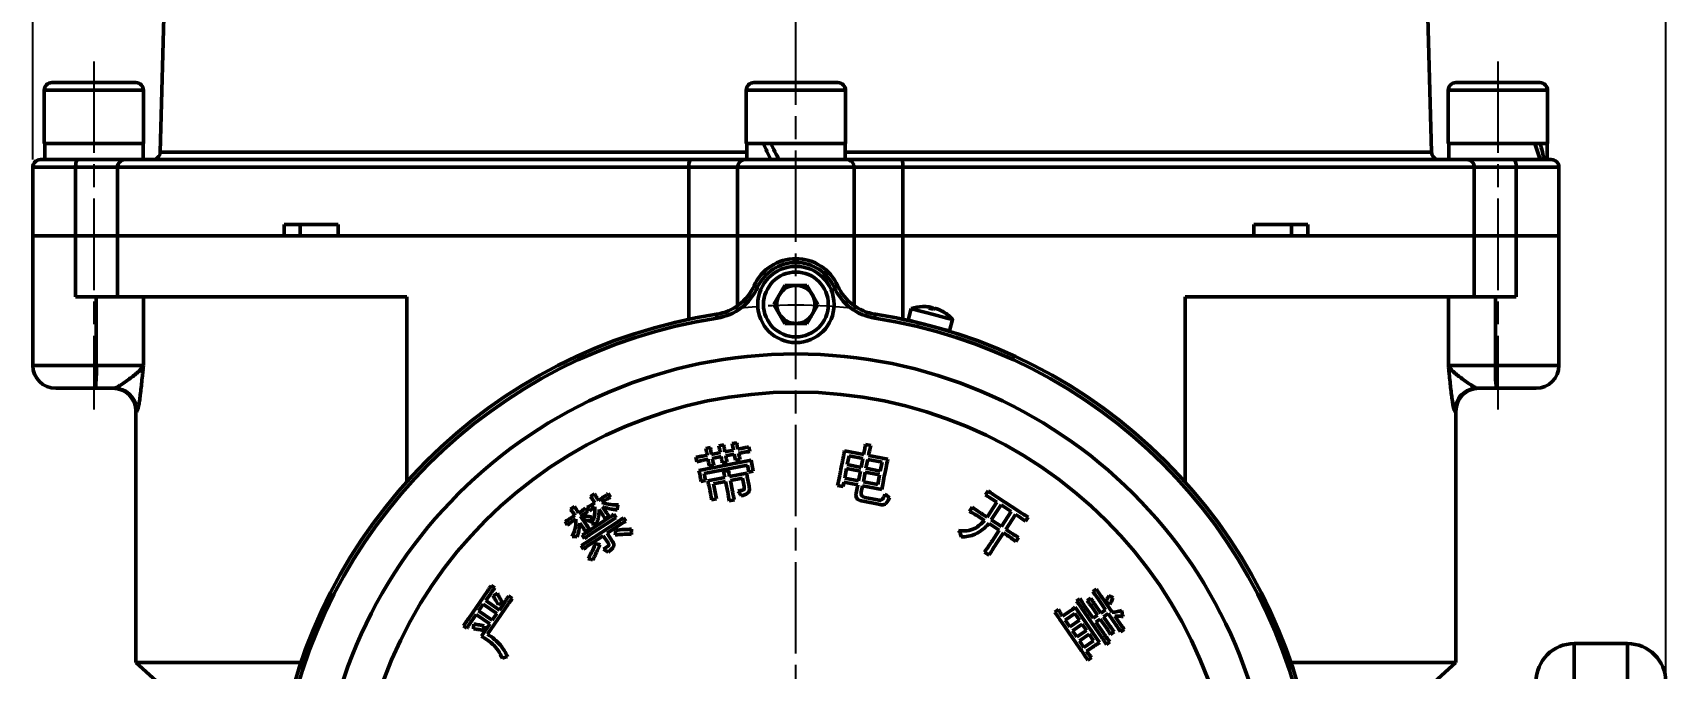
# Model space of a CAD drawing. Header units: millimetres. Extents: x 3338 to 4235, y 1659 to 2315.
# Drawn here: x 3889.5 to 4104.6, y 2096.7 to 2180.1 of the extents above; entities that cross this region are included whole.
import ezdxf

# ---------------------------------------------------------------- set-up
doc = ezdxf.new("R2010")
doc.units = ezdxf.units.MM
doc.linetypes.add('AM_ISO08W050', pattern=[18, 12, -1.5, 3, -1.5])
for name, color, linetype, lineweight in [('AM_5', 3, 'Continuous', 25), ('AM_7', 4, 'AM_ISO08W050', 25), ('AM_BOR', 7, 'Continuous', 50)]:
    doc.layers.add(name, color=color, linetype=linetype, lineweight=lineweight)
doc.styles.add('工程字', font='gbenor.shx', dxfattribs={"width": 0.707, "bigfont": 'hztxt.shx'})
doc.dimstyles.new('AM_GB$0', dxfattribs={"dimtxt": 3.5, "dimasz": 2.5, "dimexe": 1, "dimexo": 1, "dimgap": 0.5, "dimtad": 1, "dimdsep": 46, "dimtxsty": '工程字', "dimcen": 0, "dimclrd": 256, "dimclre": 256, "dimclrt": 2, "dimadec": 0, "dimazin": 2, "dimtp": 0.1, "dimtm": 0.1, "dimtfac": 0.71, "dimtmove": 0, "dimatfit": 3, "dimfxl": 0, "dimlwd": -1, "dimlwe": -1, "dimarcsym": 0})

# ---------------------------------------------------------------- blocks, each defined once
blk = doc.blocks.new('*D5')
at = {"layer": 'AM_5', "transparency": 16777216}
for p, q in [((3994.78, 2256.43), (4137.75, 2256.43)), ((4136.75, 1959.93), (4136.75, 2253.93)), ((4061.98, 1957.43), (4137.75, 1957.43))]:
    blk.add_line(p, q, dxfattribs=at)
for points in [[(4136.33, 2253.93), (4137.16, 2253.93), (4136.75, 2256.43)], [(4136.33, 1959.93), (4137.16, 1959.93), (4136.75, 1957.43)]]:
    blk.add_solid(points, dxfattribs=at)
at = {"layer": 'Defpoints', "color": 0}
for p in [(3993.78, 2256.43), (4136.75, 2256.43), (4060.98, 1957.43)]:
    blk.add_point(p, dxfattribs=at)
at = {"layer": 'AM_5', "color": 2, "transparency": 16777216, "insert": (4133.75, 2106.93), "char_height": 5, "attachment_point": 5, "rotation": 90, "style": '工程字'}
blk.add_mtext('299', dxfattribs=at)
blk = doc.blocks.new('*D6')
at = {"layer": 'AM_5', "transparency": 16777216}
for p, q in [((3889.48, 2163.43), (3889.48, 2293.14)), ((4103.48, 2095.93), (4103.48, 2293.14)), ((4100.98, 2292.14), (3891.98, 2292.14))]:
    blk.add_line(p, q, dxfattribs=at)
for points in [[(3891.98, 2292.56), (3891.98, 2291.73), (3889.48, 2292.14)], [(4100.98, 2292.56), (4100.98, 2291.73), (4103.48, 2292.14)]]:
    blk.add_solid(points, dxfattribs=at)
at = {"layer": 'Defpoints', "color": 0}
for p in [(3889.48, 2292.14), (3889.48, 2162.43), (4103.48, 2094.93)]:
    blk.add_point(p, dxfattribs=at)
at = {"layer": 'AM_5', "color": 2, "transparency": 16777216, "insert": (3996.48, 2295.14), "char_height": 5, "attachment_point": 5, "style": '工程字'}
blk.add_mtext('214', dxfattribs=at)

msp = doc.modelspace()

# ---------------------------------------------------------------- linework, layer by layer
at = {"layer": 'AM_7'}
for p, q in [((3989.484, 1954.637), (3989.484, 2259.079)), ((3897.484, 2176.325), (3897.484, 2130.637)), ((4081.484, 2176.325), (4081.484, 2130.637))]:
    msp.add_line(p, q, dxfattribs=at)
msp.add_arc((3989.484, 2075.333), 69, 83.06287, 96.93713, dxfattribs=at)
at = {"layer": 'AM_BOR'}
for p, q in [((3908.398, 2248.79), (3906.189, 2164.405)), ((4072.779, 2164.405), (4070.569, 2248.79)), ((3890.984, 2172.531), (3890.984, 2165.531)), ((3897.484, 2172.531), (3890.984, 2172.531)), ((3891.984, 2173.531), (3897.484, 2173.531)), ((3897.484, 2173.531), (3902.984, 2173.531)), ((3903.984, 2172.531), (3897.484, 2172.531)), ((3903.984, 2165.531), (3903.984, 2172.531)), ((3982.984, 2172.531), (3982.984, 2165.531)), ((3995.984, 2172.531), (3982.984, 2172.531)), ((3983.984, 2173.531), (3994.984, 2173.531)), ((3995.984, 2165.531), (3995.984, 2172.531)), ((4074.984, 2172.531), (4074.984, 2165.531)), ((4087.984, 2172.531), (4074.984, 2172.531)), ((4075.984, 2173.531), (4086.984, 2173.531)), ((4087.984, 2165.531), (4087.984, 2172.531)), ((3897.484, 2165.531), (3890.984, 2165.531)), ((3891.044, 2165.531), (3891.044, 2163.431)), ((3903.984, 2165.531), (3897.484, 2165.531)), ((3903.924, 2163.431), (3903.924, 2165.531)), ((3906.189, 2164.405), (3983.044, 2164.405)), ((3995.984, 2165.531), (3982.984, 2165.531)), ((3983.044, 2165.531), (3983.044, 2163.431)), ((3995.924, 2163.431), (3995.924, 2165.531)), ((3995.924, 2164.405), (4072.779, 2164.405)), ((4087.984, 2165.531), (4074.984, 2165.531)), ((4075.044, 2165.531), (4075.044, 2163.431)), ((4087.924, 2163.431), (4087.924, 2165.531)), ((3889.484, 2162.431), (3889.484, 2153.431)), ((3895.082, 2162.431), (3889.484, 2162.431)), ((3890.484, 2163.431), (3895.382, 2163.431)), ((3900.582, 2162.431), (3895.082, 2162.431)), ((3895.082, 2162.431), (3895.082, 2153.431)), ((3895.382, 2163.431), (3901.57, 2163.431)), ((3900.582, 2162.431), (3900.582, 2153.431)), ((3975.468, 2162.431), (3900.582, 2162.431)), ((3901.57, 2163.431), (3975.624, 2163.431)), ((3981.853, 2162.431), (3975.468, 2162.431)), ((3975.468, 2162.431), (3975.468, 2153.431)), ((3975.624, 2163.431), (3982.807, 2163.431)), ((3981.853, 2162.431), (3981.853, 2153.431)), ((3997.115, 2162.431), (3981.853, 2162.431)), ((3982.807, 2163.431), (3996.161, 2163.431)), ((3996.161, 2163.431), (4003.344, 2163.431)), ((3997.115, 2162.431), (3997.115, 2153.431)), ((4003.5, 2162.431), (3997.115, 2162.431)), ((4003.344, 2163.431), (4077.398, 2163.431)), ((4003.5, 2162.431), (4003.5, 2153.431)), ((4078.386, 2162.431), (4003.5, 2162.431)), ((4077.398, 2163.431), (4083.586, 2163.431)), ((4078.386, 2162.431), (4078.386, 2153.431)), ((4083.886, 2162.431), (4078.386, 2162.431)), ((4083.586, 2163.431), (4088.484, 2163.431)), ((4083.886, 2162.431), (4083.886, 2153.431)), ((4089.484, 2162.431), (4083.886, 2162.431)), ((4089.484, 2153.431), (4089.484, 2162.431)), ((3889.484, 2153.431), (3889.484, 2136.431)), ((3895.082, 2153.431), (3889.484, 2153.431)), ((3895.082, 2153.431), (3900.582, 2153.431)), ((3895.082, 2145.431), (3895.082, 2153.431)), ((3900.582, 2153.431), (3922.407, 2153.431)), ((3900.582, 2153.431), (3900.582, 2145.431)), ((3900.582, 2153.431), (3975.468, 2153.431)), ((3922.407, 2154.931), (3922.407, 2153.431)), ((3929.478, 2154.931), (3922.407, 2154.931)), ((3924.532, 2154.931), (3924.532, 2153.431)), ((3929.478, 2154.931), (3929.478, 2153.431)), ((3929.478, 2153.431), (3975.468, 2153.431)), ((3981.853, 2153.431), (3975.468, 2153.431)), ((3975.468, 2142.482), (3975.468, 2153.431)), ((3997.115, 2153.431), (3981.853, 2153.431)), ((3981.853, 2153.431), (3981.853, 2144.264)), ((3997.115, 2153.431), (4003.5, 2153.431)), ((3997.115, 2144.264), (3997.115, 2153.431)), ((4003.5, 2153.431), (4049.49, 2153.431)), ((4003.5, 2153.431), (4078.386, 2153.431)), ((4003.5, 2153.431), (4003.5, 2142.482)), ((4049.49, 2154.931), (4049.49, 2153.431)), ((4056.561, 2154.931), (4049.49, 2154.931)), ((4054.436, 2154.931), (4054.436, 2153.431)), ((4056.561, 2154.931), (4056.561, 2153.431)), ((4056.561, 2153.431), (4078.386, 2153.431)), ((4083.886, 2153.431), (4078.386, 2153.431)), ((4078.386, 2145.431), (4078.386, 2153.431)), ((4089.484, 2153.431), (4083.886, 2153.431)), ((4083.886, 2153.431), (4083.886, 2145.431)), ((4089.484, 2136.431), (4089.484, 2153.431)), ((3986.597, 2144.431), (3988.04, 2146.931)), ((3988.04, 2146.931), (3990.927, 2146.931)), ((3990.927, 2146.931), (3992.371, 2144.431)), ((3900.582, 2145.431), (3895.082, 2145.431)), ((3897.806, 2136.431), (3897.806, 2145.431)), ((3900.582, 2145.431), (3938.484, 2145.431)), ((3903.979, 2145.431), (3903.979, 2136.431)), ((3938.484, 2145.431), (3938.484, 2121.161)), ((4040.484, 2145.431), (4040.484, 2121.161)), ((4040.484, 2145.431), (4078.386, 2145.431)), ((4074.989, 2136.431), (4074.989, 2145.431)), ((4083.886, 2145.431), (4078.386, 2145.431)), ((4081.162, 2145.431), (4081.162, 2136.431)), ((3988.04, 2141.931), (3986.597, 2144.431)), ((3992.371, 2144.431), (3990.927, 2141.931)), ((4004.609, 2143.878), (4004.216, 2142.387)), ((4007.081, 2143.91), (4007.12, 2144.057)), ((4007.087, 2143.908), (4007.128, 2144.062)), ((4007.36, 2143.994), (4007.321, 2143.847)), ((4008.151, 2143.786), (4008.147, 2143.769)), ((4009.632, 2140.961), (4010.024, 2142.453)), ((3990.927, 2141.931), (3988.04, 2141.931)), ((4005.473, 2142.056), (4005.469, 2142.04)), ((4008.37, 2141.276), (4008.375, 2141.292)), ((3889.484, 2136.431), (3897.806, 2136.431)), ((3897.806, 2136.431), (3903.979, 2136.431)), ((4074.989, 2136.431), (4081.162, 2136.431)), ((4081.162, 2136.431), (4089.484, 2136.431)), ((3897.685, 2133.431), (3892.484, 2133.431)), ((3900.137, 2133.431), (3897.685, 2133.431)), ((4081.282, 2133.431), (4078.831, 2133.431)), ((4086.484, 2133.431), (4081.282, 2133.431)), ((3902.984, 2130.431), (3902.984, 2097.431)), ((3903.132, 2130.431), (3902.984, 2130.431)), ((4075.984, 2130.431), (4075.836, 2130.431)), ((4075.984, 2097.431), (4075.984, 2130.431)), ((3977.66, 2125.525), (3978.287, 2125.648)), ((3979.382, 2125.863), (3980.041, 2125.992)), ((3980.18, 2125.107), (3981.308, 2125.33)), ((3981.142, 2126.175), (3981.738, 2126.292)), ((3981.308, 2125.33), (3981.142, 2126.175)), ((3981.871, 2125.44), (3982.247, 2125.514)), ((3983.306, 2125.753), (3983.429, 2125.126)), ((3995.835, 2125.244), (3998.373, 2124.746)), ((3998.598, 2126.068), (3999.287, 2125.932)), ((3976.508, 2123.768), (3976.385, 2124.395)), ((3976.759, 2122.648), (3983.619, 2123.993)), ((3977.268, 2124.537), (3977.862, 2124.654)), ((3977.967, 2124.121), (3977.341, 2123.998)), ((3983.161, 2123.351), (3977.46, 2122.232)), ((3978.734, 2123.361), (3978.108, 2123.238)), ((3978.426, 2124.764), (3979.585, 2124.992)), ((3979.691, 2124.459), (3978.531, 2124.23)), ((3980.477, 2123.767), (3979.818, 2123.638)), ((3981.413, 2124.797), (3980.285, 2124.574)), ((3981.572, 2123.982), (3981.413, 2124.797)), ((3982.168, 2124.099), (3981.572, 2123.982)), ((3982.352, 2124.981), (3981.977, 2124.907)), ((3983.338, 2122.442), (3983.161, 2123.351)), ((3983.619, 2123.993), (3983.902, 2122.552)), ((3996.452, 2124.57), (3996.224, 2123.411)), ((3996.224, 2123.411), (3998.04, 2123.055)), ((3998.269, 2124.214), (3996.452, 2124.57)), ((3998.04, 2123.055), (3998.269, 2124.214)), ((3998.895, 2124.091), (3998.667, 2122.932)), ((4000.774, 2123.723), (3998.895, 2124.091)), ((3998.999, 2124.623), (4001.535, 2124.126)), ((4000.546, 2122.563), (4000.774, 2123.723)), ((3977.638, 2121.323), (3977.042, 2121.207)), ((3977.46, 2122.232), (3977.638, 2121.323)), ((3977.938, 2121.285), (3980.162, 2121.721)), ((3980.266, 2121.188), (3978.7, 2120.881)), ((3978.7, 2120.881), (3979.088, 2118.908)), ((3979.971, 2122.53), (3980.66, 2122.664)), ((3980.543, 2119.779), (3980.266, 2121.188)), ((3980.789, 2121.844), (3983.044, 2122.287)), ((3982.49, 2121.624), (3980.893, 2121.311)), ((3980.893, 2121.311), (3981.169, 2119.902)), ((3982.705, 2120.529), (3982.49, 2121.624)), ((3983.185, 2121.403), (3983.344, 2120.589)), ((3983.902, 2122.552), (3983.338, 2122.442)), ((3995.776, 2121.125), (3995.659, 2120.529)), ((3997.592, 2120.769), (3995.776, 2121.125)), ((3996.126, 2122.91), (3995.88, 2121.657)), ((3995.88, 2121.657), (3997.697, 2121.301)), ((3997.942, 2122.554), (3996.126, 2122.91)), ((3997.697, 2121.301), (3997.942, 2122.554)), ((3998.569, 2122.431), (3998.323, 2121.178)), ((3998.323, 2121.178), (4000.202, 2120.809)), ((4000.448, 2122.062), (3998.569, 2122.431)), ((3998.667, 2122.932), (4000.546, 2122.563)), ((4000.202, 2120.809), (4000.448, 2122.062)), ((3962.558, 2119.219), (3963.09, 2119.568)), ((3963.603, 2118.726), (3964.134, 2119.075)), ((3964.889, 2119.604), (3965.184, 2119.153)), ((3979.088, 2118.908), (3978.43, 2118.779)), ((3981.421, 2118.781), (3980.732, 2118.646)), ((3995.659, 2120.529), (3994.938, 2120.671)), ((3997.377, 2119.672), (3997.592, 2120.769)), ((3998.219, 2120.646), (3998.052, 2119.8)), ((4000.755, 2120.148), (3998.219, 2120.646)), ((3998.537, 2119.119), (4000.197, 2118.793)), ((4014.318, 2119.433), (4014.667, 2119.964)), ((4015.873, 2119.137), (4018.745, 2117.257)), ((3959.943, 2117.584), (3960.475, 2117.933)), ((3960.155, 2116.507), (3960.527, 2116.751)), ((3961.266, 2116.666), (3962.066, 2115.443)), ((3961.919, 2117.7), (3962.215, 2117.247)), ((3962.418, 2117.343), (3962.123, 2117.795)), ((3962.778, 2118.186), (3963.124, 2118.413)), ((3963.145, 2117.856), (3962.879, 2117.682)), ((3964.133, 2116.87), (3963.698, 2117.535)), ((3964.422, 2118.692), (3964.049, 2118.448)), ((3964.159, 2117.875), (3964.578, 2117.237)), ((3964.985, 2116.669), (3964.454, 2116.321)), ((3965.632, 2116.901), (3965.927, 2116.45)), ((4000.532, 2118.175), (3998.089, 2118.655)), ((4012.222, 2117.272), (4012.587, 2117.831)), ((4013.899, 2116.934), (4014.537, 2116.516)), ((4014.537, 2116.516), (4015.825, 2118.483)), ((4016.384, 2118.118), (4015.096, 2116.15)), ((4017.714, 2117.248), (4016.384, 2118.118)), ((4016.426, 2115.28), (4017.714, 2117.248)), ((4018.272, 2116.883), (4016.984, 2114.915)), ((3959.528, 2115.49), (3959.233, 2115.942)), ((3960.655, 2116.265), (3960.415, 2116.109)), ((3961.188, 2115.74), (3961.076, 2114.983)), ((3961.587, 2115.129), (3961.188, 2115.74)), ((3962.39, 2115.008), (3961.858, 2114.659)), ((3961.879, 2113.116), (3966.294, 2116.006)), ((3962.086, 2114.543), (3965.011, 2116.458)), ((3965.273, 2116.058), (3962.347, 2114.144)), ((3966.556, 2115.607), (3964.748, 2114.423)), ((3964.748, 2114.423), (3965.513, 2113.252)), ((3966.888, 2116.432), (3967.184, 2115.98)), ((4014.216, 2116.082), (4013.603, 2116.482)), ((4016.13, 2114.829), (4014.801, 2115.699)), ((4015.096, 2116.15), (4016.426, 2115.28)), ((4015.191, 2113.393), (4016.13, 2114.829)), ((4016.688, 2114.464), (4015.749, 2113.028)), ((4017.194, 2114.133), (4016.688, 2114.464)), ((4016.984, 2114.915), (4017.49, 2114.584)), ((4019.907, 2116.536), (4019.558, 2116.004)), ((3961.67, 2112.333), (3961.357, 2112.812)), ((3961.779, 2113.735), (3961.483, 2114.186)), ((3964.242, 2114.092), (3962.142, 2112.717)), ((3964.868, 2113.134), (3964.242, 2114.092)), ((4018.65, 2113.863), (4018.303, 2113.331)), ((4014.802, 2111.521), (4014.19, 2111.921)), ((3946.564, 2103.178), (3949.067, 2106.808)), ((3949.488, 2106.518), (3948.835, 2105.571)), ((3949.549, 2107.563), (3950.022, 2107.237)), ((3951.822, 2106.187), (3952.321, 2105.843)), ((4026.263, 2105.514), (4026.711, 2105.824)), ((4027.654, 2105.582), (4028.127, 2105.908)), ((4028.399, 2106.754), (4028.872, 2107.08)), ((4029.571, 2106.009), (4030.932, 2104.037)), ((3947.584, 2103.757), (3946.985, 2102.888)), ((3949.372, 2102.523), (3947.584, 2103.757)), ((3948.508, 2105.097), (3947.91, 2104.23)), ((3947.91, 2104.23), (3949.698, 2102.996)), ((3950.296, 2103.863), (3948.508, 2105.097)), ((3948.835, 2105.571), (3950.624, 2104.337)), ((3951.77, 2105.099), (3949.067, 2101.18)), ((3949.698, 2102.996), (3950.296, 2103.863)), ((3950.624, 2104.337), (3951.349, 2105.389)), ((4023.398, 2104.042), (4023.898, 2104.387)), ((4024.426, 2103.51), (4025.268, 2104.09)), ((4026.034, 2103.88), (4024.772, 2103.01)), ((4026.65, 2102.986), (4026.034, 2103.88)), ((4026.092, 2104.696), (4029.284, 2100.068)), ((4029.593, 2100.746), (4026.89, 2104.664)), ((4027.283, 2104.936), (4028.445, 2103.253)), ((4029.024, 2103.653), (4028.206, 2104.837)), ((4028.609, 2105.153), (4029.445, 2103.942)), ((4030.076, 2104.378), (4029.186, 2105.668)), ((4029.445, 2103.942), (4030.076, 2104.378)), ((4030.42, 2103.88), (4029.789, 2103.443)), ((4031.472, 2102.354), (4030.42, 2103.88)), ((3946.376, 2101.951), (3945.903, 2102.277)), ((3948.265, 2100.918), (3949.372, 2102.523)), ((4026.709, 2099.301), (4024.296, 2102.798)), ((4024.772, 2103.01), (4025.387, 2102.116)), ((4025.387, 2102.116), (4026.65, 2102.986)), ((4027.013, 2102.46), (4025.75, 2101.59)), ((4025.75, 2101.59), (4026.295, 2100.801)), ((4026.295, 2100.801), (4027.557, 2101.671)), ((4027.557, 2101.671), (4027.013, 2102.46)), ((4028.445, 2103.253), (4029.024, 2103.653)), ((4029.368, 2103.154), (4028.789, 2102.754)), ((4028.789, 2102.754), (4029.823, 2101.255)), ((4030.148, 2102.023), (4029.368, 2103.154)), ((4029.789, 2103.443), (4030.569, 2102.312)), ((4031.295, 2103.511), (4031.893, 2102.643)), ((4032.518, 2101.795), (4032.045, 2101.468)), ((4027.903, 2101.171), (4026.64, 2100.301)), ((4026.64, 2100.301), (4027.238, 2099.433)), ((4027.238, 2099.433), (4028.501, 2100.303)), ((4028.425, 2099.514), (4027.583, 2098.933)), ((4028.501, 2100.303), (4027.903, 2101.171)), ((4030.63, 2100.143), (4030.182, 2099.834)), ((4031.193, 2101.464), (4030.72, 2101.138)), ((4098.484, 2099.931), (4091.484, 2099.931)), ((4091.484, 1959.931), (4091.484, 2099.931)), ((4098.484, 1959.931), (4098.484, 2099.931)), ((3902.984, 2097.431), (3914.528, 2087.065)), ((3924.613, 2097.431), (3902.984, 2097.431)), ((4028.233, 2098.101), (4027.734, 2097.756)), ((4075.984, 2097.431), (4054.355, 2097.431)), ((4064.313, 2086.951), (4075.984, 2097.431))]:
    msp.add_line(p, q, dxfattribs=at)
at = {"layer": 'AM_BOR', "flags": 128}
for points in [[(3895.382, 2163.431), (3895.323, 2163.412), (3895.267, 2163.355), (3895.215, 2163.263), (3895.17, 2163.138), (3895.132, 2162.987), (3895.104, 2162.814), (3895.087, 2162.626), (3895.082, 2162.431)], [(4083.886, 2162.431), (4083.88, 2162.626), (4083.863, 2162.814), (4083.835, 2162.987), (4083.798, 2163.138), (4083.753, 2163.263), (4083.701, 2163.355), (4083.644, 2163.412), (4083.586, 2163.431)], [(3984.012, 2146.893), (3984.021, 2146.889), (3984.047, 2146.877), (3984.089, 2146.858), (3984.146, 2146.833), (3984.215, 2146.802), (3984.294, 2146.766), (3984.379, 2146.728), (3984.468, 2146.688)], [(3994.956, 2146.893), (3994.947, 2146.889), (3994.921, 2146.877), (3994.879, 2146.858), (3994.822, 2146.833), (3994.753, 2146.802), (3994.674, 2146.766), (3994.589, 2146.728), (3994.5, 2146.688)], [(3979.072, 2143.135), (3979.074, 2143.126), (3979.078, 2143.098), (3979.085, 2143.052), (3979.095, 2142.991), (3979.106, 2142.916), (3979.119, 2142.83), (3979.133, 2142.738), (3979.148, 2142.641)], [(3999.895, 2143.135), (3999.894, 2143.126), (3999.89, 2143.098), (3999.882, 2143.052), (3999.873, 2142.991), (3999.862, 2142.916), (3999.848, 2142.83), (3999.834, 2142.738), (3999.819, 2142.641)], [(4009.632, 2140.961), (4009.631, 2140.961), (4009.425, 2141.015), (4008.882, 2141.159), (4008.074, 2141.371), (4007.11, 2141.625), (4006.122, 2141.885), (4005.242, 2142.117), (4004.589, 2142.289), (4004.251, 2142.378), (4004.216, 2142.387)], [(4010.024, 2142.453), (4010.024, 2142.453), (4009.818, 2142.507), (4009.274, 2142.65), (4008.466, 2142.863), (4007.503, 2143.117), (4006.515, 2143.377), (4005.635, 2143.608), (4004.982, 2143.78), (4004.644, 2143.869), (4004.609, 2143.878)], [(3900.137, 2133.431), (3900.721, 2133.374), (3900.731, 2133.372)]]:
    msp.add_lwpolyline(points, dxfattribs=at)
at = {"layer": 'AM_BOR'}
for centre, radius in [((3989.484, 2144.431), 5), ((3989.484, 2144.431), 4.25), ((3989.484, 2075.431), 62.5), ((3989.484, 2075.431), 57.5)]:
    msp.add_circle(centre, radius, dxfattribs=at)
for centre, radius, start, end in [((3891.984, 2172.531), 1, 90, 180), ((3902.984, 2172.531), 1, 0, 90), ((3983.984, 2172.531), 1, 90, 180), ((3994.984, 2172.531), 1, 0, 90), ((4075.984, 2172.531), 1, 90, 180), ((4086.984, 2172.531), 1, 0, 90), ((3905.189, 2164.431), 1, 270, 358.5), ((4073.778, 2164.431), 1, 181.5, 270), ((3890.484, 2162.431), 1, 90, 180), ((3901.576, 2162.437), 0.994, 90.35396, 180.34957), ((3977.19, 2162.675), 1.739, 154.23466, 188.0621), ((3982.83, 2162.454), 0.978, 91.38496, 181.32109), ((3996.137, 2162.454), 0.978, 358.67891, 88.61504), ((4001.777, 2162.675), 1.739, 351.9379, 25.76534), ((4077.392, 2162.437), 0.994, 359.65043, 89.64604), ((4088.484, 2162.431), 1, 0, 90), ((3989.484, 2144.431), 6, 24.22304, 155.77696), ((3989.484, 2144.431), 5.5, 24.22304, 155.77696), ((3978.084, 2149.56), 6.5, 278.74241, 335.77696), ((3978.084, 2149.56), 7, 278.74241, 335.77696), ((3989.484, 2144.431), 2.5, 90, 150), ((3989.484, 2144.431), 2.5, 30, 90), ((4000.883, 2149.56), 7, 204.22304, 261.25759), ((4000.883, 2149.56), 6.5, 204.22304, 261.25759), ((3989.484, 2144.431), 2.5, 150, 210), ((3989.484, 2144.431), 2.5, 330, 30), ((3989.484, 2075.431), 68.5, 98.74241, 171.25759), ((3989.484, 2075.431), 68, 98.74241, 171.25759), ((3989.484, 2144.431), 2.5, 210, 270), ((3989.484, 2144.431), 2.5, 270, 330), ((3989.484, 2075.431), 68, 8.74241, 81.25759), ((3989.484, 2075.431), 68.5, 8.74241, 81.25759), ((4006.262, 2139.16), 5, 91.66432, 109.3058), ((4006.255, 2139.369), 4.791, 82.30935, 91.6664), ((4007.291, 2143.529), 0.556, 107.97169, 131.52461), ((4005.842, 2138.688), 5.367, 72.115, 78.38473), ((4006.95, 2143.619), 0.556, 18.9751, 42.52508), ((4007.859, 2143.379), 0.556, 107.97208, 131.52468), ((4006.251, 2139.369), 4.791, 58.83392, 68.19084), ((4006.372, 2139.339), 4.789, 58.83222, 68.19254), ((4008.731, 2143.226), 0.243, 60.45763, 90.03756), ((4006.262, 2139.16), 5, 41.1942, 58.83568), ((3892.484, 2136.431), 3, 180, 270), ((3879.092, 2135.683), 18.729, 353.09607, 2.29122), ((4099.875, 2135.683), 18.729, 177.70878, 186.90393), ((4086.484, 2136.431), 3, 270, 0), ((3899.984, 2130.431), 3, 0, 90), ((3900.133, 2130.433), 2.999, 359.96937, 78.48953), ((4078.833, 2130.434), 2.997, 90.04904, 180.04923), ((4078.984, 2130.431), 3, 90, 180), ((4091.484, 2094.931), 5, 90, 180), ((4098.484, 2094.931), 5, 0, 90)]:
    msp.add_arc(centre, radius, start, end, dxfattribs=at)
for centre, major_axis, ratio, start_param, end_param in [((3989.484, 2163.431), (-5.902, 11.069), 0.2328267, 1.2578971, 1.4472938), ((3989.484, 2165.531), (-5.902, 11.069), 0.2328267, 1.4472938, 1.6366905), ((3989.484, 2163.431), (-3.977, 7.46), 0.2328267, 1.378906, 1.4472938), ((4081.484, 2163.431), (-4.162, 10.998), 0.4468137, 4.5448784, 4.734275), ((4081.484, 2165.531), (-4.162, 10.998), 0.4468137, 4.3554817, 4.5448784)]:
    msp.add_ellipse(centre, major_axis=major_axis, ratio=ratio, start_param=start_param, end_param=end_param, dxfattribs=at)
for points, knots in [([(4005.949, 2141.923), (4005.555, 2142.018), (4004.828, 2142.194), (4003.893, 2142.4), (4003.272, 2142.53), (4003.185, 2142.547), (4003.141, 2142.556)], [0, 0, 0, 0, 0.2713033, 0.5002517, 0.7460826, 1, 1, 1, 1]), ([(4007.12, 2144.057), (4007.124, 2144.06), (4007.133, 2144.065), (4007.104, 2144.078), (4007.046, 2144.092), (4006.973, 2144.106), (4006.918, 2144.113), (4006.896, 2144.116)], [0, 0, 0, 0, 0.2135131, 0.4270857, 0.6389634, 0.850109, 1, 1, 1, 1]), ([(4007.12, 2144.068), (4007.15, 2144.062), (4007.213, 2144.049), (4007.29, 2144.028), (4007.341, 2144.009), (4007.354, 2143.998), (4007.36, 2143.994)], [0, 0, 0, 0, 0.2615899, 0.5346789, 0.8068296, 1, 1, 1, 1]), ([(4008.031, 2143.817), (4008, 2143.83), (4007.937, 2143.854), (4007.843, 2143.883), (4007.764, 2143.903), (4007.711, 2143.911), (4007.694, 2143.909), (4007.687, 2143.908)], [0, 0, 0, 0, 0.2134896, 0.4270554, 0.6389391, 0.8500968, 1, 1, 1, 1]), ([(4007.927, 2143.851), (4007.926, 2143.853), (4007.924, 2143.859), (4007.952, 2143.854), (4008.008, 2143.839), (4008.079, 2143.814), (4008.13, 2143.794), (4008.151, 2143.786)], [0, 0, 0, 0, 0.09282017, 0.33915578, 0.58356536, 0.82710923, 1, 1, 1, 1]), ([(3900.137, 2133.431), (3900.256, 2133.431), (3900.396, 2133.487), (3900.718, 2133.663), (3900.899, 2133.784), (3901.282, 2134.049), (3901.484, 2134.194), (3901.894, 2134.487), (3902.1, 2134.635), (3902.499, 2134.927), (3902.691, 2135.071), (3903.05, 2135.354), (3903.216, 2135.493), (3903.508, 2135.766), (3903.635, 2135.901), (3903.791, 2136.101), (3903.837, 2136.167), (3903.917, 2136.299), (3903.951, 2136.366), (3903.979, 2136.431)], [0, 0, 0, 0, 0.125, 0.125, 0.25, 0.25, 0.375, 0.375, 0.5, 0.5, 0.625, 0.625, 0.75, 0.75, 0.875, 0.875, 0.9375, 0.9375, 1, 1, 1, 1]), ([(3903.132, 2130.431), (3903.158, 2130.431), (3903.187, 2130.479), (3903.234, 2130.614), (3903.25, 2130.67), (3903.284, 2130.803), (3903.302, 2130.88), (3903.355, 2131.136), (3903.392, 2131.343), (3903.467, 2131.815), (3903.505, 2132.083), (3903.617, 2132.94), (3903.69, 2133.59), (3903.798, 2134.627), (3903.834, 2134.983), (3903.888, 2135.523), (3903.906, 2135.704), (3903.942, 2136.067), (3903.96, 2136.25), (3903.979, 2136.431)], [0, 0, 0, 0, 0.125, 0.125, 0.1875, 0.1875, 0.25, 0.25, 0.375, 0.375, 0.5, 0.5, 0.75, 0.75, 0.875, 0.875, 0.9375, 0.9375, 1, 1, 1, 1]), ([(4075.836, 2130.431), (4075.81, 2130.431), (4075.781, 2130.479), (4075.734, 2130.614), (4075.718, 2130.67), (4075.684, 2130.803), (4075.666, 2130.88), (4075.613, 2131.136), (4075.576, 2131.343), (4075.501, 2131.815), (4075.463, 2132.083), (4075.35, 2132.94), (4075.277, 2133.59), (4075.169, 2134.627), (4075.134, 2134.983), (4075.08, 2135.523), (4075.062, 2135.704), (4075.026, 2136.067), (4075.007, 2136.25), (4074.989, 2136.431)], [0, 0, 0, 0, 0.125, 0.125, 0.1875, 0.1875, 0.25, 0.25, 0.375, 0.375, 0.5, 0.5, 0.75, 0.75, 0.875, 0.875, 0.9375, 0.9375, 1, 1, 1, 1]), ([(4078.831, 2133.431), (4078.712, 2133.431), (4078.572, 2133.487), (4078.25, 2133.663), (4078.069, 2133.784), (4077.686, 2134.049), (4077.483, 2134.194), (4077.074, 2134.487), (4076.868, 2134.635), (4076.469, 2134.927), (4076.276, 2135.071), (4075.918, 2135.354), (4075.752, 2135.493), (4075.459, 2135.766), (4075.332, 2135.901), (4075.177, 2136.101), (4075.131, 2136.167), (4075.051, 2136.299), (4075.016, 2136.366), (4074.989, 2136.431)], [0, 0, 0, 0, 0.125, 0.125, 0.25, 0.25, 0.375, 0.375, 0.5, 0.5, 0.625, 0.625, 0.75, 0.75, 0.875, 0.875, 0.9375, 0.9375, 1, 1, 1, 1]), ([(3977.862, 2124.654), (3977.829, 2124.817), (3977.771, 2125.11), (3977.694, 2125.398), (3977.66, 2125.525)], [0, 0, 0, 0, 0.5600133, 1, 1, 1, 1]), ([(3978.287, 2125.648), (3978.309, 2125.482), (3978.348, 2125.186), (3978.402, 2124.893), (3978.426, 2124.764)], [0, 0, 0, 0, 0.56000678, 1, 1, 1, 1]), ([(3979.585, 2124.992), (3979.552, 2125.155), (3979.491, 2125.447), (3979.416, 2125.736), (3979.382, 2125.863)], [0, 0, 0, 0, 0.5599956, 1, 1, 1, 1]), ([(3980.041, 2125.992), (3980.063, 2125.826), (3980.102, 2125.53), (3980.156, 2125.237), (3980.18, 2125.107)], [0, 0, 0, 0, 0.5599976, 1, 1, 1, 1]), ([(3981.738, 2126.292), (3981.758, 2126.132), (3981.793, 2125.846), (3981.847, 2125.564), (3981.871, 2125.44)], [0, 0, 0, 0, 0.55996772, 1, 1, 1, 1]), ([(3982.247, 2125.514), (3982.445, 2125.556), (3982.799, 2125.632), (3983.151, 2125.716), (3983.306, 2125.753)], [0, 0, 0, 0, 0.5599934, 1, 1, 1, 1]), ([(3995.394, 2122.827), (3995.447, 2123.1), (3995.535, 2123.55), (3995.653, 2124.178), (3995.751, 2124.71), (3995.807, 2125.066), (3995.835, 2125.244)], [0, 0, 0, 0, 0.3400044, 0.5600067, 0.780012, 1, 1, 1, 1]), ([(3998.373, 2124.746), (3998.42, 2124.992), (3998.506, 2125.431), (3998.57, 2125.873), (3998.598, 2126.068)], [0, 0, 0, 0, 0.5600171, 1, 1, 1, 1]), ([(3999.287, 2125.932), (3999.228, 2125.689), (3999.123, 2125.255), (3999.037, 2124.816), (3998.999, 2124.623)], [0, 0, 0, 0, 0.5599712, 1, 1, 1, 1]), ([(3976.385, 2124.395), (3976.55, 2124.419), (3976.845, 2124.463), (3977.138, 2124.514), (3977.268, 2124.537)], [0, 0, 0, 0, 0.56001359, 1, 1, 1, 1]), ([(3977.341, 2123.998), (3977.185, 2123.958), (3976.905, 2123.888), (3976.629, 2123.805), (3976.508, 2123.768)], [0, 0, 0, 0, 0.5599523, 1, 1, 1, 1]), ([(3978.108, 2123.238), (3978.086, 2123.403), (3978.046, 2123.699), (3977.992, 2123.992), (3977.967, 2124.121)], [0, 0, 0, 0, 0.5599837, 1, 1, 1, 1]), ([(3978.531, 2124.23), (3978.565, 2124.067), (3978.627, 2123.776), (3978.702, 2123.487), (3978.734, 2123.361)], [0, 0, 0, 0, 0.5599928, 1, 1, 1, 1]), ([(3979.818, 2123.638), (3979.798, 2123.792), (3979.763, 2124.067), (3979.713, 2124.339), (3979.691, 2124.459)], [0, 0, 0, 0, 0.5599965, 1, 1, 1, 1]), ([(3980.285, 2124.574), (3980.318, 2124.423), (3980.375, 2124.152), (3980.446, 2123.885), (3980.477, 2123.767)], [0, 0, 0, 0, 0.5599966, 1, 1, 1, 1]), ([(3981.977, 2124.907), (3982.008, 2124.755), (3982.064, 2124.484), (3982.136, 2124.217), (3982.168, 2124.099)], [0, 0, 0, 0, 0.5599945, 1, 1, 1, 1]), ([(3983.429, 2125.126), (3983.227, 2125.104), (3982.867, 2125.065), (3982.51, 2125.007), (3982.352, 2124.981)], [0, 0, 0, 0, 0.56002638, 1, 1, 1, 1]), ([(4001.535, 2124.126), (4001.453, 2123.766), (4001.305, 2123.122), (4001.18, 2122.475), (4001.124, 2122.19)], [0, 0, 0, 0, 0.5599748, 1, 1, 1, 1]), ([(3976.92, 2121.997), (3976.895, 2122.119), (3976.85, 2122.339), (3976.787, 2122.553), (3976.759, 2122.648)], [0, 0, 0, 0, 0.5599577, 1, 1, 1, 1]), ([(3977.042, 2121.207), (3977.023, 2121.355), (3976.99, 2121.619), (3976.942, 2121.881), (3976.92, 2121.997)], [0, 0, 0, 0, 0.55998975, 1, 1, 1, 1]), ([(3978.222, 2120.006), (3978.174, 2120.246), (3978.089, 2120.674), (3977.984, 2121.099), (3977.938, 2121.285)], [0, 0, 0, 0, 0.5600101, 1, 1, 1, 1]), ([(3980.162, 2121.721), (3980.131, 2121.873), (3980.075, 2122.144), (3980.003, 2122.412), (3979.971, 2122.53)], [0, 0, 0, 0, 0.5599717, 1, 1, 1, 1]), ([(3980.66, 2122.664), (3980.68, 2122.511), (3980.715, 2122.236), (3980.766, 2121.964), (3980.789, 2121.844)], [0, 0, 0, 0, 0.5599693, 1, 1, 1, 1]), ([(3983.044, 2122.287), (3983.066, 2122.122), (3983.106, 2121.826), (3983.16, 2121.532), (3983.185, 2121.403)], [0, 0, 0, 0, 0.55998873, 1, 1, 1, 1]), ([(3994.938, 2120.671), (3994.996, 2120.914), (3995.091, 2121.314), (3995.204, 2121.876), (3995.301, 2122.351), (3995.363, 2122.668), (3995.394, 2122.827)], [0, 0, 0, 0, 0.3399549, 0.5599693, 0.7799815, 1, 1, 1, 1]), ([(4001.124, 2122.19), (4001.05, 2121.81), (4000.917, 2121.131), (4000.805, 2120.449), (4000.755, 2120.148)], [0, 0, 0, 0, 0.5600116, 1, 1, 1, 1]), ([(3963.124, 2118.413), (3963.023, 2118.567), (3962.844, 2118.842), (3962.645, 2119.104), (3962.558, 2119.219)], [0, 0, 0, 0, 0.5600397, 1, 1, 1, 1]), ([(3963.09, 2119.568), (3963.181, 2119.408), (3963.345, 2119.123), (3963.524, 2118.847), (3963.603, 2118.726)], [0, 0, 0, 0, 0.5599741, 1, 1, 1, 1]), ([(3964.134, 2119.075), (3964.277, 2119.17), (3964.533, 2119.341), (3964.78, 2119.524), (3964.889, 2119.604)], [0, 0, 0, 0, 0.559983, 1, 1, 1, 1]), ([(3965.184, 2119.153), (3965.039, 2119.07), (3964.781, 2118.923), (3964.532, 2118.762), (3964.422, 2118.692)], [0, 0, 0, 0, 0.5599764, 1, 1, 1, 1]), ([(3978.43, 2118.779), (3978.396, 2119.009), (3978.337, 2119.42), (3978.257, 2119.827), (3978.222, 2120.006)], [0, 0, 0, 0, 0.5599728, 1, 1, 1, 1]), ([(3980.732, 2118.646), (3980.701, 2118.858), (3980.645, 2119.237), (3980.574, 2119.614), (3980.543, 2119.779)], [0, 0, 0, 0, 0.5599933, 1, 1, 1, 1]), ([(3981.169, 2119.902), (3981.213, 2119.692), (3981.291, 2119.317), (3981.381, 2118.944), (3981.421, 2118.781)], [0, 0, 0, 0, 0.5599957, 1, 1, 1, 1]), ([(3981.908, 2119.949), (3982.105, 2119.982), (3982.351, 2120.022), (3982.61, 2120.103), (3982.697, 2120.158), (3982.743, 2120.307), (3982.721, 2120.43), (3982.705, 2120.529)], [0, 0, 0, 0, 0.5009025, 0.6261295, 0.6883544, 0.7508459, 1, 1, 1, 1]), ([(3982.293, 2119.309), (3982.241, 2119.44), (3982.147, 2119.675), (3981.981, 2119.866), (3981.908, 2119.949)], [0, 0, 0, 0, 0.5600657, 1, 1, 1, 1]), ([(3983.344, 2120.589), (3983.369, 2120.43), (3983.406, 2120.192), (3983.348, 2119.866), (3983.011, 2119.5), (3982.612, 2119.394), (3982.293, 2119.309)], [0, 0, 0, 0, 0.2504107, 0.3755634, 0.4997812, 1, 1, 1, 1]), ([(3998.089, 2118.655), (3997.958, 2118.683), (3997.697, 2118.739), (3997.416, 2119.018), (3997.343, 2119.361), (3997.366, 2119.568), (3997.377, 2119.672)], [0, 0, 0, 0, 0.2807189, 0.5585974, 0.7788591, 1, 1, 1, 1]), ([(3998.052, 2119.8), (3998.04, 2119.71), (3998.017, 2119.532), (3998.133, 2119.294), (3998.332, 2119.169), (3998.469, 2119.136), (3998.537, 2119.119)], [0, 0, 0, 0, 0.2805696, 0.5584662, 0.7788319, 1, 1, 1, 1]), ([(4000.197, 2118.793), (4000.313, 2118.774), (4000.485, 2118.747), (4000.724, 2118.783), (4000.983, 2119.038), (4001.063, 2119.324), (4001.128, 2119.554)], [0, 0, 0, 0, 0.2503467, 0.375318, 0.4990324, 1, 1, 1, 1]), ([(4001.786, 2119.1), (4001.651, 2118.845), (4001.482, 2118.526), (4001.172, 2118.218), (4000.891, 2118.124), (4000.676, 2118.154), (4000.532, 2118.175)], [0, 0, 0, 0, 0.5007199, 0.6257282, 0.750502, 1, 1, 1, 1]), ([(4001.128, 2119.554), (4001.239, 2119.452), (4001.437, 2119.269), (4001.679, 2119.152), (4001.786, 2119.1)], [0, 0, 0, 0, 0.5597309, 1, 1, 1, 1]), ([(4015.825, 2118.483), (4015.547, 2118.665), (4015.049, 2118.988), (4014.542, 2119.297), (4014.318, 2119.433)], [0, 0, 0, 0, 0.5600003, 1, 1, 1, 1]), ([(4014.667, 2119.964), (4014.89, 2119.807), (4015.287, 2119.524), (4015.694, 2119.255), (4015.873, 2119.137)], [0, 0, 0, 0, 0.5600014, 1, 1, 1, 1]), ([(3960.527, 2116.751), (3960.423, 2116.91), (3960.236, 2117.193), (3960.033, 2117.465), (3959.943, 2117.584)], [0, 0, 0, 0, 0.5600018, 1, 1, 1, 1]), ([(3960.475, 2117.933), (3960.57, 2117.768), (3960.74, 2117.474), (3960.925, 2117.189), (3961.006, 2117.064)], [0, 0, 0, 0, 0.5599827, 1, 1, 1, 1]), ([(3961.006, 2117.064), (3961.179, 2117.179), (3961.488, 2117.385), (3961.788, 2117.604), (3961.919, 2117.7)], [0, 0, 0, 0, 0.5599889, 1, 1, 1, 1]), ([(3962.215, 2117.247), (3962.035, 2117.143), (3961.714, 2116.957), (3961.403, 2116.755), (3961.266, 2116.666)], [0, 0, 0, 0, 0.5599845, 1, 1, 1, 1]), ([(3961.668, 2116.168), (3961.686, 2116.264), (3961.72, 2116.436), (3961.712, 2116.61), (3961.708, 2116.687)], [0, 0, 0, 0, 0.5601544, 1, 1, 1, 1]), ([(3961.708, 2116.687), (3961.904, 2116.662), (3962.254, 2116.618), (3962.602, 2116.563), (3962.755, 2116.538)], [0, 0, 0, 0, 0.5599947, 1, 1, 1, 1]), ([(3962.123, 2117.795), (3962.248, 2117.863), (3962.47, 2117.986), (3962.684, 2118.125), (3962.778, 2118.186)], [0, 0, 0, 0, 0.5599762, 1, 1, 1, 1]), ([(3962.879, 2117.682), (3962.791, 2117.622), (3962.634, 2117.513), (3962.484, 2117.395), (3962.418, 2117.343)], [0, 0, 0, 0, 0.5599698, 1, 1, 1, 1]), ([(3962.703, 2115.63), (3962.871, 2116.03), (3963.172, 2116.745), (3963.153, 2117.516), (3963.145, 2117.856)], [0, 0, 0, 0, 0.5600925, 1, 1, 1, 1]), ([(3963.698, 2117.535), (3963.688, 2117.309), (3963.672, 2116.939), (3963.585, 2116.428), (3963.465, 2116.008), (3963.379, 2115.73), (3963.337, 2115.59)], [0, 0, 0, 0, 0.3400704, 0.5599016, 0.7799449, 1, 1, 1, 1]), ([(3964.049, 2118.448), (3964.446, 2118.328), (3965.153, 2118.113), (3965.89, 2118.144), (3966.215, 2118.157)], [0, 0, 0, 0, 0.5601023, 1, 1, 1, 1]), ([(3964.454, 2116.321), (3964.397, 2116.425), (3964.296, 2116.612), (3964.183, 2116.791), (3964.133, 2116.87)], [0, 0, 0, 0, 0.55998567, 1, 1, 1, 1]), ([(3966.052, 2117.479), (3965.833, 2117.504), (3965.474, 2117.545), (3964.982, 2117.654), (3964.569, 2117.759), (3964.296, 2117.836), (3964.159, 2117.875)], [0, 0, 0, 0, 0.33995, 0.5599576, 0.7799832, 1, 1, 1, 1]), ([(3964.578, 2117.237), (3964.651, 2117.129), (3964.783, 2116.937), (3964.924, 2116.751), (3964.985, 2116.669)], [0, 0, 0, 0, 0.5599789, 1, 1, 1, 1]), ([(3965.011, 2116.458), (3965.129, 2116.538), (3965.339, 2116.682), (3965.542, 2116.834), (3965.632, 2116.901)], [0, 0, 0, 0, 0.5599923, 1, 1, 1, 1]), ([(3966.215, 2118.157), (3966.164, 2118.035), (3966.074, 2117.817), (3966.059, 2117.582), (3966.052, 2117.479)], [0, 0, 0, 0, 0.56053974, 1, 1, 1, 1]), ([(4013.603, 2116.482), (4013.352, 2116.641), (4012.903, 2116.925), (4012.43, 2117.166), (4012.222, 2117.272)], [0, 0, 0, 0, 0.5599898, 1, 1, 1, 1]), ([(4012.587, 2117.831), (4012.829, 2117.66), (4013.262, 2117.354), (4013.704, 2117.062), (4013.899, 2116.934)], [0, 0, 0, 0, 0.55999446, 1, 1, 1, 1]), ([(4019.558, 2116.004), (4019.321, 2116.172), (4018.896, 2116.472), (4018.463, 2116.757), (4018.272, 2116.883)], [0, 0, 0, 0, 0.559994, 1, 1, 1, 1]), ([(4018.745, 2117.257), (4018.96, 2117.119), (4019.344, 2116.873), (4019.735, 2116.639), (4019.907, 2116.536)], [0, 0, 0, 0, 0.5599965, 1, 1, 1, 1]), ([(3959.233, 2115.942), (3959.407, 2116.045), (3959.718, 2116.227), (3960.021, 2116.422), (3960.155, 2116.507)], [0, 0, 0, 0, 0.5599903, 1, 1, 1, 1]), ([(3960.415, 2116.109), (3960.247, 2115.997), (3959.948, 2115.796), (3959.657, 2115.583), (3959.528, 2115.49)], [0, 0, 0, 0, 0.5599992, 1, 1, 1, 1]), ([(3960.16, 2114.004), (3960.335, 2114.409), (3960.649, 2115.133), (3960.653, 2115.919), (3960.655, 2116.265)], [0, 0, 0, 0, 0.55944937, 1, 1, 1, 1]), ([(3961.076, 2114.983), (3961.039, 2114.789), (3960.973, 2114.443), (3960.878, 2114.104), (3960.837, 2113.954)], [0, 0, 0, 0, 0.5599403, 1, 1, 1, 1]), ([(3961.483, 2114.186), (3961.598, 2114.25), (3961.802, 2114.363), (3961.999, 2114.488), (3962.086, 2114.543)], [0, 0, 0, 0, 0.5599849, 1, 1, 1, 1]), ([(3961.858, 2114.659), (3961.813, 2114.75), (3961.731, 2114.912), (3961.631, 2115.063), (3961.587, 2115.129)], [0, 0, 0, 0, 0.55983258, 1, 1, 1, 1]), ([(3962.636, 2115.966), (3962.457, 2116.016), (3962.139, 2116.105), (3961.812, 2116.149), (3961.668, 2116.168)], [0, 0, 0, 0, 0.5600109, 1, 1, 1, 1]), ([(3962.066, 2115.443), (3962.123, 2115.359), (3962.226, 2115.21), (3962.34, 2115.069), (3962.39, 2115.008)], [0, 0, 0, 0, 0.5599488, 1, 1, 1, 1]), ([(3962.755, 2116.538), (3962.739, 2116.43), (3962.709, 2116.237), (3962.658, 2116.049), (3962.636, 2115.966)], [0, 0, 0, 0, 0.5599139, 1, 1, 1, 1]), ([(3963.337, 2115.59), (3963.219, 2115.615), (3963.01, 2115.658), (3962.797, 2115.639), (3962.703, 2115.63)], [0, 0, 0, 0, 0.5596414, 1, 1, 1, 1]), ([(3965.927, 2116.45), (3965.804, 2116.379), (3965.583, 2116.252), (3965.368, 2116.118), (3965.273, 2116.058)], [0, 0, 0, 0, 0.56001276, 1, 1, 1, 1]), ([(3965.82, 2114.177), (3965.829, 2114.291), (3965.844, 2114.497), (3965.837, 2114.702), (3965.834, 2114.792)], [0, 0, 0, 0, 0.5600119, 1, 1, 1, 1]), ([(3965.834, 2114.792), (3966.228, 2114.841), (3966.931, 2114.926), (3967.639, 2114.924), (3967.951, 2114.924)], [0, 0, 0, 0, 0.560049, 1, 1, 1, 1]), ([(3966.294, 2116.006), (3966.407, 2116.083), (3966.609, 2116.219), (3966.803, 2116.367), (3966.888, 2116.432)], [0, 0, 0, 0, 0.5599737, 1, 1, 1, 1]), ([(3967.184, 2115.98), (3967.065, 2115.914), (3966.852, 2115.796), (3966.646, 2115.665), (3966.556, 2115.607)], [0, 0, 0, 0, 0.5599786, 1, 1, 1, 1]), ([(3967.951, 2114.924), (3967.935, 2114.801), (3967.906, 2114.582), (3967.921, 2114.361), (3967.927, 2114.264)], [0, 0, 0, 0, 0.5600387, 1, 1, 1, 1]), ([(4010.815, 2114.775), (4011.172, 2114.736), (4011.886, 2114.659), (4013.144, 2115.043), (4013.81, 2115.688), (4014.216, 2116.082)], [0, 0, 0, 0, 0.280535, 0.5611522, 1, 1, 1, 1]), ([(4011.158, 2113.905), (4011.115, 2114.075), (4011.038, 2114.38), (4010.883, 2114.654), (4010.815, 2114.775)], [0, 0, 0, 0, 0.5595212, 1, 1, 1, 1]), ([(4014.801, 2115.699), (4014.531, 2115.415), (4013.993, 2114.848), (4012.785, 2114.095), (4011.775, 2113.977), (4011.158, 2113.905)], [0, 0, 0, 0, 0.2805314, 0.5604351, 1, 1, 1, 1]), ([(4017.49, 2114.584), (4017.704, 2114.446), (4018.087, 2114.2), (4018.478, 2113.966), (4018.65, 2113.863)], [0, 0, 0, 0, 0.5599973, 1, 1, 1, 1]), ([(3960.837, 2113.954), (3960.711, 2113.968), (3960.486, 2113.993), (3960.259, 2114.001), (3960.16, 2114.004)], [0, 0, 0, 0, 0.5599705, 1, 1, 1, 1]), ([(3961.357, 2112.812), (3961.456, 2112.865), (3961.633, 2112.962), (3961.804, 2113.069), (3961.879, 2113.116)], [0, 0, 0, 0, 0.5599833, 1, 1, 1, 1]), ([(3962.142, 2112.717), (3962.048, 2112.652), (3961.882, 2112.535), (3961.735, 2112.395), (3961.67, 2112.333)], [0, 0, 0, 0, 0.5599666, 1, 1, 1, 1]), ([(3962.347, 2114.144), (3962.24, 2114.069), (3962.047, 2113.937), (3961.861, 2113.796), (3961.779, 2113.735)], [0, 0, 0, 0, 0.5599889, 1, 1, 1, 1]), ([(3962.241, 2111.112), (3962.462, 2111.461), (3962.858, 2112.085), (3963.084, 2112.787), (3963.184, 2113.096)], [0, 0, 0, 0, 0.5596768, 1, 1, 1, 1]), ([(3963.825, 2112.871), (3963.71, 2112.646), (3963.521, 2112.277), (3963.276, 2111.753), (3963.066, 2111.311), (3962.926, 2111.017), (3962.856, 2110.87)], [0, 0, 0, 0, 0.3399824, 0.5599906, 0.7799957, 1, 1, 1, 1]), ([(3963.184, 2113.096), (3963.303, 2113.052), (3963.515, 2112.972), (3963.73, 2112.902), (3963.825, 2112.871)], [0, 0, 0, 0, 0.55998575, 1, 1, 1, 1]), ([(3964.288, 2112.339), (3964.455, 2112.441), (3964.664, 2112.569), (3964.904, 2112.731), (3964.996, 2112.862), (3964.943, 2113.011), (3964.893, 2113.093), (3964.868, 2113.134)], [0, 0, 0, 0, 0.5018581, 0.62727042, 0.74948666, 0.87458447, 1, 1, 1, 1]), ([(3964.867, 2111.918), (3964.765, 2112.004), (3964.582, 2112.159), (3964.378, 2112.284), (3964.288, 2112.339)], [0, 0, 0, 0, 0.5599647, 1, 1, 1, 1]), ([(3965.513, 2113.252), (3965.548, 2113.192), (3965.619, 2113.072), (3965.657, 2112.862), (3965.607, 2112.653), (3965.349, 2112.319), (3965.082, 2112.096), (3964.867, 2111.918)], [0, 0, 0, 0, 0.1251408, 0.2499546, 0.374553, 0.499613, 1, 1, 1, 1]), ([(3967.927, 2114.264), (3967.533, 2114.275), (3966.828, 2114.293), (3966.128, 2114.212), (3965.82, 2114.177)], [0, 0, 0, 0, 0.5597422, 1, 1, 1, 1]), ([(4014.19, 2111.921), (4014.38, 2112.194), (4014.719, 2112.68), (4015.047, 2113.175), (4015.191, 2113.393)], [0, 0, 0, 0, 0.55999941, 1, 1, 1, 1]), ([(4015.749, 2113.028), (4015.569, 2112.748), (4015.247, 2112.25), (4014.938, 2111.743), (4014.802, 2111.521)], [0, 0, 0, 0, 0.5599993, 1, 1, 1, 1]), ([(4018.303, 2113.331), (4018.101, 2113.487), (4017.739, 2113.766), (4017.361, 2114.021), (4017.194, 2114.133)], [0, 0, 0, 0, 0.55999758, 1, 1, 1, 1]), ([(3962.856, 2110.87), (3962.744, 2110.923), (3962.545, 2111.019), (3962.334, 2111.084), (3962.241, 2111.112)], [0, 0, 0, 0, 0.5599317, 1, 1, 1, 1]), ([(3949.067, 2106.808), (3949.161, 2106.946), (3949.328, 2107.194), (3949.482, 2107.45), (3949.549, 2107.563)], [0, 0, 0, 0, 0.5599863, 1, 1, 1, 1]), ([(3950.022, 2107.237), (3949.919, 2107.105), (3949.734, 2106.871), (3949.563, 2106.626), (3949.488, 2106.518)], [0, 0, 0, 0, 0.5599821, 1, 1, 1, 1]), ([(3949.749, 2106.221), (3949.869, 2106.269), (3950.083, 2106.354), (3950.274, 2106.483), (3950.358, 2106.539)], [0, 0, 0, 0, 0.5600966, 1, 1, 1, 1]), ([(3950.475, 2105.023), (3950.351, 2105.254), (3950.13, 2105.666), (3949.865, 2106.052), (3949.749, 2106.221)], [0, 0, 0, 0, 0.56002, 1, 1, 1, 1]), ([(3950.358, 2106.539), (3950.427, 2106.4), (3950.541, 2106.171), (3950.714, 2105.859), (3950.858, 2105.594), (3950.948, 2105.414), (3950.994, 2105.324)], [0, 0, 0, 0, 0.3399615, 0.5599806, 0.7799953, 1, 1, 1, 1]), ([(3951.349, 2105.389), (3951.44, 2105.537), (3951.602, 2105.8), (3951.755, 2106.069), (3951.822, 2106.187)], [0, 0, 0, 0, 0.5600066, 1, 1, 1, 1]), ([(3952.321, 2105.843), (3952.213, 2105.708), (3952.021, 2105.466), (3951.847, 2105.211), (3951.77, 2105.099)], [0, 0, 0, 0, 0.5599129, 1, 1, 1, 1]), ([(4026.711, 2105.824), (4026.814, 2105.655), (4026.997, 2105.355), (4027.196, 2105.064), (4027.283, 2104.936)], [0, 0, 0, 0, 0.5599788, 1, 1, 1, 1]), ([(4028.127, 2105.908), (4028.214, 2105.765), (4028.37, 2105.51), (4028.536, 2105.262), (4028.609, 2105.153)], [0, 0, 0, 0, 0.55999809, 1, 1, 1, 1]), ([(4029.186, 2105.668), (4029.043, 2105.874), (4028.789, 2106.241), (4028.518, 2106.597), (4028.399, 2106.754)], [0, 0, 0, 0, 0.5600002, 1, 1, 1, 1]), ([(4028.872, 2107.08), (4028.998, 2106.878), (4029.225, 2106.516), (4029.466, 2106.164), (4029.571, 2106.009)], [0, 0, 0, 0, 0.5599955, 1, 1, 1, 1]), ([(4030.032, 2105.397), (4030.133, 2105.549), (4030.312, 2105.821), (4030.435, 2106.123), (4030.489, 2106.255)], [0, 0, 0, 0, 0.559904, 1, 1, 1, 1]), ([(4030.489, 2106.255), (4030.592, 2106.194), (4030.776, 2106.084), (4030.967, 2105.987), (4031.051, 2105.944)], [0, 0, 0, 0, 0.5600111, 1, 1, 1, 1]), ([(4031.051, 2105.944), (4030.976, 2105.782), (4030.841, 2105.492), (4030.702, 2105.205), (4030.641, 2105.078)], [0, 0, 0, 0, 0.5600039, 1, 1, 1, 1]), ([(3950.994, 2105.324), (3950.893, 2105.276), (3950.712, 2105.188), (3950.547, 2105.074), (3950.475, 2105.023)], [0, 0, 0, 0, 0.5597619, 1, 1, 1, 1]), ([(4024.296, 2102.798), (4024.133, 2103.033), (4023.842, 2103.454), (4023.534, 2103.862), (4023.398, 2104.042)], [0, 0, 0, 0, 0.5599975, 1, 1, 1, 1]), ([(4023.898, 2104.387), (4023.989, 2104.219), (4024.153, 2103.918), (4024.343, 2103.635), (4024.426, 2103.51)], [0, 0, 0, 0, 0.5599494, 1, 1, 1, 1]), ([(4025.268, 2104.09), (4025.424, 2104.2), (4025.703, 2104.396), (4025.973, 2104.605), (4026.092, 2104.696)], [0, 0, 0, 0, 0.5599911, 1, 1, 1, 1]), ([(4026.89, 2104.664), (4026.776, 2104.826), (4026.574, 2105.114), (4026.358, 2105.392), (4026.263, 2105.514)], [0, 0, 0, 0, 0.5599864, 1, 1, 1, 1]), ([(4028.206, 2104.837), (4028.106, 2104.978), (4027.927, 2105.23), (4027.738, 2105.474), (4027.654, 2105.582)], [0, 0, 0, 0, 0.55999, 1, 1, 1, 1]), ([(4030.641, 2105.078), (4030.528, 2105.139), (4030.327, 2105.249), (4030.122, 2105.352), (4030.032, 2105.397)], [0, 0, 0, 0, 0.5599993, 1, 1, 1, 1]), ([(4030.932, 2104.037), (4031.173, 2104.059), (4031.603, 2104.098), (4032.014, 2104.23), (4032.195, 2104.287)], [0, 0, 0, 0, 0.5595669, 1, 1, 1, 1]), ([(4032.195, 2104.287), (4032.211, 2104.132), (4032.238, 2103.855), (4032.328, 2103.591), (4032.368, 2103.475)], [0, 0, 0, 0, 0.55967853, 1, 1, 1, 1]), ([(3945.903, 2102.277), (3946.03, 2102.443), (3946.256, 2102.739), (3946.47, 2103.044), (3946.564, 2103.178)], [0, 0, 0, 0, 0.5599918, 1, 1, 1, 1]), ([(3946.985, 2102.888), (3946.868, 2102.715), (3946.66, 2102.406), (3946.463, 2102.09), (3946.376, 2101.951)], [0, 0, 0, 0, 0.5599948, 1, 1, 1, 1]), ([(3947.216, 2101.874), (3947.227, 2101.988), (3947.246, 2102.192), (3947.275, 2102.395), (3947.288, 2102.484)], [0, 0, 0, 0, 0.5599825, 1, 1, 1, 1]), ([(3948.48, 2101.625), (3948.247, 2101.689), (3947.832, 2101.804), (3947.404, 2101.853), (3947.216, 2101.874)], [0, 0, 0, 0, 0.5599054, 1, 1, 1, 1]), ([(3947.288, 2102.484), (3947.537, 2102.453), (3947.982, 2102.398), (3948.421, 2102.308), (3948.614, 2102.269)], [0, 0, 0, 0, 0.56003884, 1, 1, 1, 1]), ([(3948.614, 2102.269), (3948.583, 2102.15), (3948.526, 2101.938), (3948.494, 2101.72), (3948.48, 2101.625)], [0, 0, 0, 0, 0.5601507, 1, 1, 1, 1]), ([(4030.72, 2101.138), (4030.617, 2101.305), (4030.432, 2101.604), (4030.235, 2101.895), (4030.148, 2102.023)], [0, 0, 0, 0, 0.560004, 1, 1, 1, 1]), ([(4030.569, 2102.312), (4030.682, 2102.152), (4030.885, 2101.865), (4031.099, 2101.586), (4031.193, 2101.464)], [0, 0, 0, 0, 0.5599957, 1, 1, 1, 1]), ([(4032.368, 2103.475), (4032.168, 2103.501), (4031.812, 2103.547), (4031.453, 2103.522), (4031.295, 2103.511)], [0, 0, 0, 0, 0.5589027, 1, 1, 1, 1]), ([(4032.045, 2101.468), (4031.942, 2101.636), (4031.757, 2101.935), (4031.559, 2102.226), (4031.472, 2102.354)], [0, 0, 0, 0, 0.5599924, 1, 1, 1, 1]), ([(4031.893, 2102.643), (4032.006, 2102.482), (4032.209, 2102.195), (4032.424, 2101.917), (4032.518, 2101.795)], [0, 0, 0, 0, 0.5599842, 1, 1, 1, 1]), ([(3950.984, 2097.995), (3950.833, 2098.347), (3950.532, 2099.05), (3949.588, 2100.058), (3948.767, 2100.592), (3948.265, 2100.918)], [0, 0, 0, 0, 0.2800035, 0.5596284, 1, 1, 1, 1]), ([(3949.067, 2101.18), (3949.687, 2100.731), (3950.793, 2099.929), (3951.426, 2098.725), (3951.704, 2098.196)], [0, 0, 0, 0, 0.5605849, 1, 1, 1, 1]), ([(4029.284, 2100.068), (4029.122, 2099.967), (4028.832, 2099.788), (4028.549, 2099.597), (4028.425, 2099.514)], [0, 0, 0, 0, 0.56000776, 1, 1, 1, 1]), ([(4030.182, 2099.834), (4030.075, 2100.006), (4029.882, 2100.312), (4029.681, 2100.614), (4029.593, 2100.746)], [0, 0, 0, 0, 0.5600043, 1, 1, 1, 1]), ([(4029.823, 2101.255), (4029.971, 2101.045), (4030.235, 2100.671), (4030.51, 2100.305), (4030.63, 2100.143)], [0, 0, 0, 0, 0.5599936, 1, 1, 1, 1]), ([(3951.704, 2098.196), (3951.564, 2098.177), (3951.315, 2098.142), (3951.085, 2098.04), (3950.984, 2097.995)], [0, 0, 0, 0, 0.5607308, 1, 1, 1, 1]), ([(4027.734, 2097.756), (4027.547, 2098.047), (4027.213, 2098.567), (4026.863, 2099.077), (4026.709, 2099.301)], [0, 0, 0, 0, 0.5599865, 1, 1, 1, 1]), ([(4027.583, 2098.933), (4027.697, 2098.772), (4027.899, 2098.483), (4028.131, 2098.218), (4028.233, 2098.101)], [0, 0, 0, 0, 0.5600307, 1, 1, 1, 1])]:
    msp.add_open_spline(points, degree=3, knots=knots, dxfattribs=at)

# ---------------------------------------------------------------- dimensions: what is measured, and where the dimension line sits
at = {"layer": 'AM_5'}
dim = msp.add_linear_dim(base=(3889.484, 2292.142), p1=(4103.484, 2094.931), p2=(3889.484, 2162.431), dimstyle='AM_GB$0', override={"dimtxt": 5}, dxfattribs=at)
dim.commit()
dim.dimension.update_dxf_attribs({"geometry": '*D6', "text_midpoint": (3996.484, 2292.142), "dimtype": 160})
dim = msp.add_linear_dim(base=(4136.747, 2256.431), p1=(4060.984, 1957.431), p2=(3993.777, 2256.431), angle=90, dimstyle='AM_GB$0', override={"dimtxt": 5}, dxfattribs=at)
dim.commit()
dim.dimension.update_dxf_attribs({"geometry": '*D5', "text_midpoint": (4133.747, 2106.931)})

doc.saveas('drawing.dxf')
